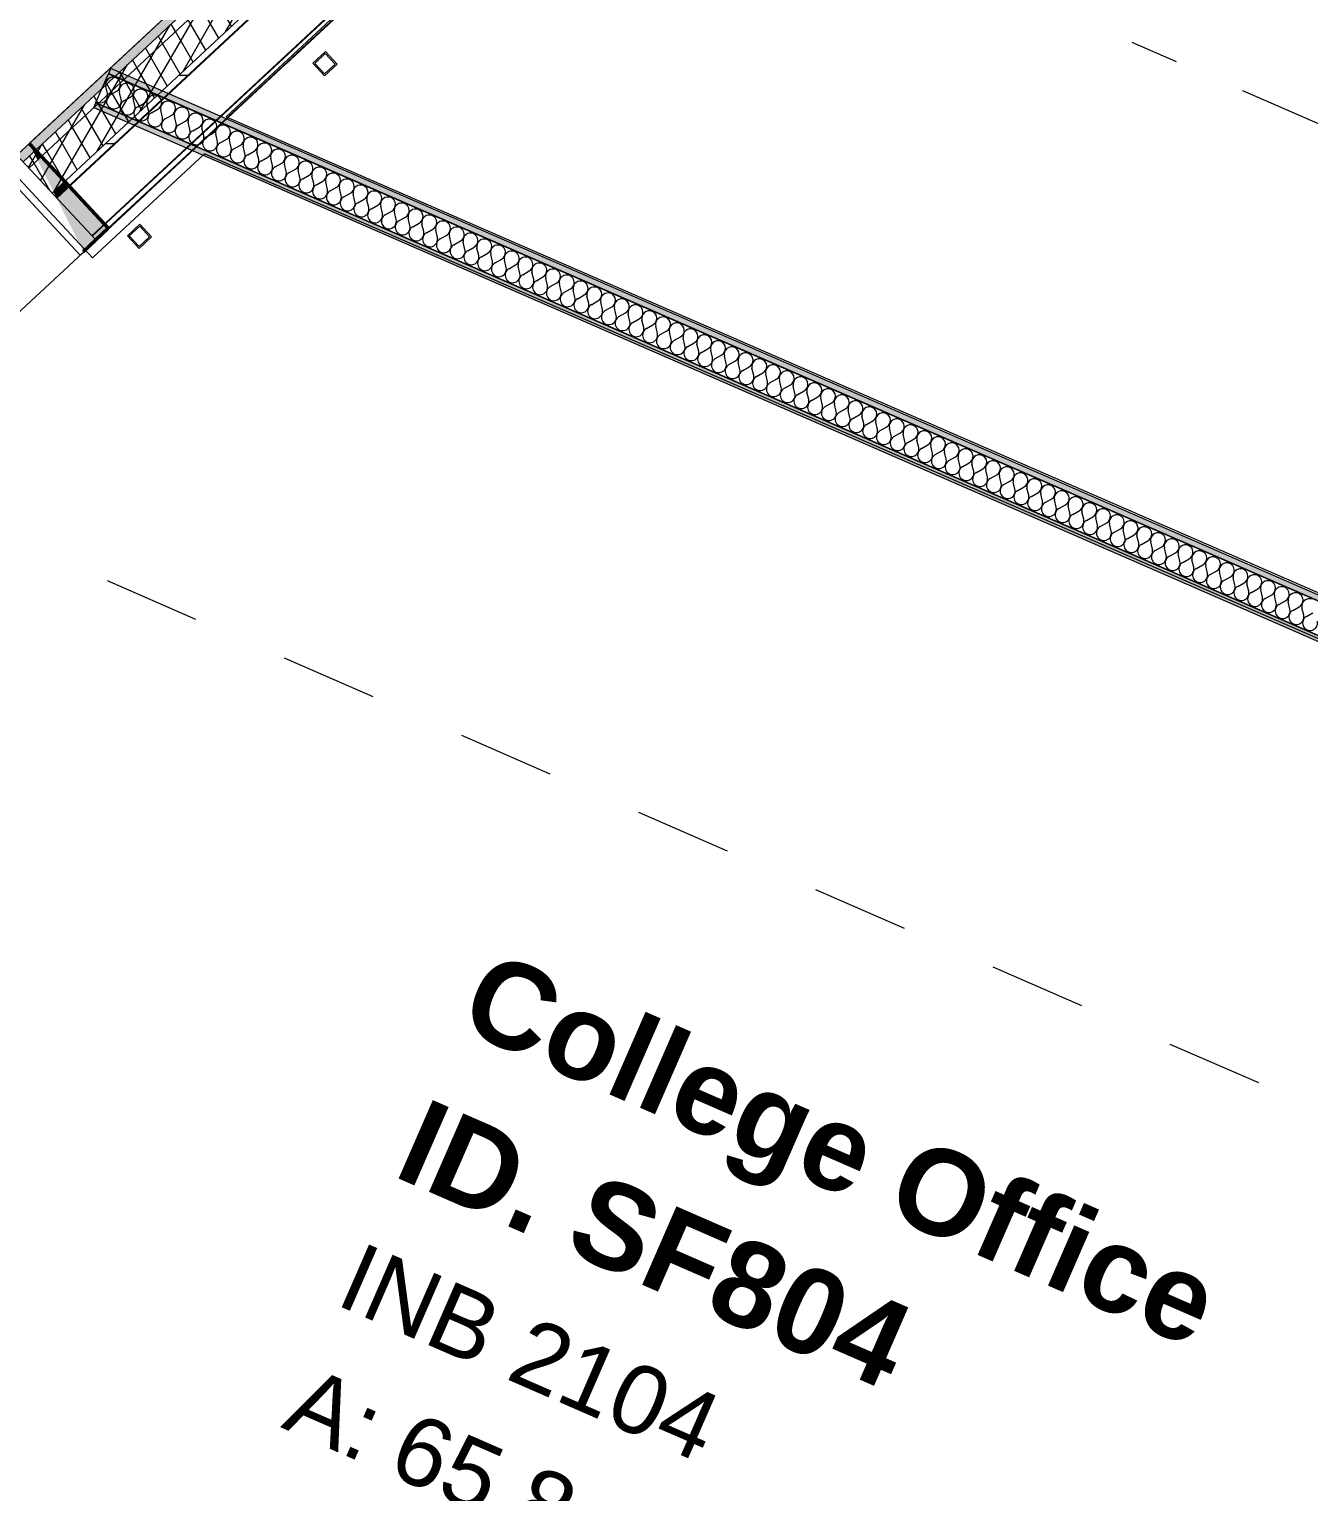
# Model space of a CAD drawing. Header units: millimetres. Extents: x -50172 to 90294, y -80883 to 956680.
# Drawn here: x -10892 to -7156, y -14938 to -10666 of the extents above; entities that cross this region are included whole.
import ezdxf
from ezdxf.enums import TextEntityAlignment as Align

# ---------------------------------------------------------------- set-up
doc = ezdxf.new("R2010")
doc.units = ezdxf.units.MM
doc.header["$MEASUREMENT"] = 0
doc.linetypes.add('Dashed', pattern=[564.444447, 282.222223, -282.222223])
doc.linetypes.add('Double Dashed', pattern=[1093.611073, 529.166651, -211.666656, 141.111112, -211.666656])
for name, color, linetype in [('A-95-MC_Marker_Section_P2.Marker', 7, 'Continuous'), ('COLUMN.IFC Import', 7, 'Continuous'), ('New_A-15-MG_Structural_Grid_Phase_2', 7, 'Continuous'), ('New_A-20-M_Floor_Slab', 7, 'Continuous'), ('New_A-25-M_Wall_Ext', 7, 'Continuous'), ('New_A-25-M_Wall_Int', 7, 'Continuous'), ('New_A-35-M_FFE-Zone', 7, 'Continuous')]:
    doc.layers.add(name, color=color, linetype=linetype)
for name, color, linetype, lineweight in [('A-95-MC_Marker_Section_P2.Marker_Pen_No__1', 7, 'Continuous', 13), ('COLUMN.IFC Import_Pen_No__2', 8, 'Continuous', 15), ('New_A-20-M_Floor_Slab_Pen_No__89', 8, 'Continuous', 20), ('New_A-25-M_Wall_Ext_Pen_No__1', 7, 'Continuous', 13), ('New_A-25-M_Wall_Ext_Pen_No__87', 8, 'Continuous', 20), ('New_A-25-M_Wall_Int_Pen_No__1', 7, 'Continuous', 13), ('New_ArchiCAD Zone Stamps_Pen_No__9', 7, 'Continuous', 13)]:
    doc.layers.add(name, color=color, linetype=linetype, lineweight=lineweight)
for name, color, linetype, lineweight, true_color in [('New_A-15-MG_Structural_Grid_Phase_2_Pen_No__222', 7, 'Continuous', 13, 0x65af33), ('New_A-25-M_Wall_Ext_Pen_No__107', 7, 'Continuous', 15, 0xa6a6a6), ('New_A-25-M_Wall_Ext_Pen_No__27', 7, 'Continuous', 50, 0x2a2a2a), ('New_A-25-M_Wall_Int_Pen_No__107', 7, 'Continuous', 15, 0xa6a6a6), ('New_A-35-M_FFE-Zone_Pen_No__74', 7, 'Continuous', 20, 0x606060)]:
    doc.layers.add(name, color=color, linetype=linetype, lineweight=lineweight, true_color=true_color)
doc.styles.add('GENERATED_STYLE_2', font='')
doc.styles.add('GENERATED_STYLE_3', font='')
doc.styles.add('GENERATED_STYLE_4', font='')
doc.styles.get('GENERATED_STYLE_2').set_extended_font_data('Arial', bold=True)
doc.styles.get('GENERATED_STYLE_3').set_extended_font_data('Arial')
doc.styles.get('GENERATED_STYLE_4').set_extended_font_data('Swis721 BT')
pattern_1 = [(60, (0, 0), (-43.30127, 25), []), (120, (0, 0), (43.30127, 25), [])]

# ---------------------------------------------------------------- blocks, each defined once
blk = doc.blocks.new('College Office_INB 2104_7_1', base_point=(-8949.6, -14809.4))
at = {"layer": 'New_A-35-M_FFE-Zone_Pen_No__74', "linetype": 'Continuous'}
for p, q in [((-10707.5, -11334.1), (-11090.3, -10922.7)), ((-10380.5, -11029.8), (-10707.5, -11334.1)), ((-1538.7, -14882.1), (-10380.5, -11029.8))]:
    blk.add_line(p, q, dxfattribs=at)
at = {"layer": 'New_ArchiCAD Zone Stamps_Pen_No__9'}
for tag, height, style, p in [('ROOM_NAME', 250, 'GENERATED_STYLE_2', (-9546.9, -13352.5)), ('zoneNameLine2', 250, 'GENERATED_STYLE_2', (-9735.3, -13784.7)), ('ROOM_NUMBER', 200, 'GENERATED_STYLE_3', (-9923.7, -14205.4)), ('measuredAreaCode', 200, 'GENERATED_STYLE_3', (-10080.7, -14565.5)), ('DUMMY_649', 200, 'GENERATED_STYLE_3', (-9773.3, -14699.5)), ('DUMMY_650', 200, 'GENERATED_STYLE_3', (-9284, -14912.9)), ('DUMMY_651', 133.3, 'GENERATED_STYLE_3', (-9004.7, -15019.5))]:
    blk.add_attdef(tag, text='', height=height, rotation=336.4404, dxfattribs=dict(at, style=style)).set_placement(p, align=Align.TOP_LEFT)
blk = doc.blocks.new('Head of College_INB 2111_9_1', base_point=(-5731.5, -10802.1))
at = {"layer": 'New_A-35-M_FFE-Zone_Pen_No__74', "linetype": 'Continuous'}
for p, q in [((-9397, -10065.5), (-10317.2, -10921.8)), ((-10317.2, -10921.8), (-4772, -13339.8))]:
    blk.add_line(p, q, dxfattribs=at)
at = {"layer": 'New_ArchiCAD Zone Stamps_Pen_No__9'}
for tag, height, style, p in [('ROOM_NAME', 250, 'GENERATED_STYLE_2', (-6459.6, -9288.2)), ('zoneNameLine2', 250, 'GENERATED_STYLE_2', (-6648, -9720.3)), ('ROOM_NUMBER', 200, 'GENERATED_STYLE_3', (-6836.5, -10141)), ('measuredAreaCode', 200, 'GENERATED_STYLE_3', (-6993.5, -10501.1)), ('DUMMY_649', 200, 'GENERATED_STYLE_3', (-6686.1, -10635.2)), ('DUMMY_650', 200, 'GENERATED_STYLE_3', (-6196.7, -10848.5)), ('DUMMY_651', 133.3, 'GENERATED_STYLE_3', (-5917.5, -10955.1))]:
    blk.add_attdef(tag, text='', height=height, rotation=336.4404, dxfattribs=dict(at, style=style)).set_placement(p, align=Align.TOP_LEFT)
blk = doc.blocks.new('Slab_4_1', base_point=(-34879.7, -33019))
at = {"layer": 'New_A-20-M_Floor_Slab_Pen_No__89', "linetype": 'Continuous', "flags": 128}
blk.add_lwpolyline([(10933.1, -26822.8), (1863.4, -22868), (9871.7, -4502.5), (4224.7, -2040.2), (4133, -2000.1), (2145.4, -6558.2), (-3142, -4252.6), (-10743.6, -11326.4), (-11126.4, -10915), (-34879.7, -33019)], dxfattribs=at)
blk = doc.blocks.new('*X456')
at = {"layer": 'New_A-25-M_Wall_Int_Pen_No__107', "linetype": 'Continuous'}
for p, q in [((-10664.2, -10854.3), (-10669.2, -10833)), ((-10656.1, -10857.8), (-10637.1, -10847)), ((-10624, -10871.8), (-10629, -10850.5)), ((-10616, -10875.3), (-10596.9, -10864.5)), ((-10583.8, -10889.3), (-10588.9, -10868)), ((-10575.8, -10892.8), (-10556.8, -10882)), ((-10543.7, -10906.8), (-10548.7, -10885.5)), ((-10535.7, -10910.3), (-10516.6, -10899.5)), ((-10503.5, -10924.3), (-10508.6, -10903)), ((-10495.5, -10927.8), (-10476.4, -10917)), ((-10463.4, -10941.8), (-10468.4, -10920.5)), ((-10455.3, -10945.3), (-10436.3, -10934.5)), ((-10423.2, -10959.4), (-10428.3, -10938)), ((-10415.2, -10962.9), (-10396.1, -10952)), ((-10383.1, -10976.9), (-10388.1, -10955.5)), ((-10375, -10980.4), (-10356, -10969.6)), ((-10342.9, -10994.4), (-10347.9, -10973.1)), ((-10334.9, -10997.9), (-10315.8, -10987.1)), ((-10302.7, -11011.9), (-10307.8, -10990.6)), ((-10294.7, -11015.4), (-10275.7, -11004.6)), ((-10262.6, -11029.4), (-10267.6, -11008.1)), ((-10254.6, -11032.9), (-10235.5, -11022.1)), ((-10222.4, -11046.9), (-10227.5, -11025.6)), ((-10214.4, -11050.4), (-10195.3, -11039.6)), ((-10182.3, -11064.4), (-10187.3, -11043.1)), ((-10174.2, -11067.9), (-10155.2, -11057.1)), ((-10142.1, -11081.9), (-10147.2, -11060.6)), ((-10134.1, -11085.4), (-10115, -11074.6)), ((-10102, -11099.4), (-10107, -11078.1)), ((-10093.9, -11102.9), (-10074.9, -11092.1)), ((-10061.8, -11116.9), (-10066.8, -11095.6)), ((-10053.8, -11120.5), (-10034.7, -11109.6)), ((-10021.6, -11134.5), (-10026.7, -11113.1)), ((-10013.6, -11138), (-9994.6, -11127.2)), ((-9981.5, -11152), (-9986.5, -11130.7)), ((-9973.4, -11155.5), (-9954.4, -11144.7)), ((-9941.3, -11169.5), (-9946.4, -11148.2)), ((-9933.3, -11173), (-9914.2, -11162.2)), ((-9901.2, -11187), (-9906.2, -11165.7)), ((-9893.1, -11190.5), (-9874.1, -11179.7)), ((-9861, -11204.5), (-9866, -11183.2)), ((-9853, -11208), (-9833.9, -11197.2)), ((-9820.8, -11222), (-9825.9, -11200.7)), ((-9812.8, -11225.5), (-9793.8, -11214.7)), ((-9780.7, -11239.5), (-9785.7, -11218.2)), ((-9772.7, -11243), (-9753.6, -11232.2)), ((-9740.5, -11257), (-9745.6, -11235.7)), ((-9732.5, -11260.5), (-9713.4, -11249.7)), ((-9700.4, -11274.5), (-9705.4, -11253.2)), ((-9692.3, -11278), (-9673.3, -11267.2)), ((-9660.2, -11292.1), (-9665.3, -11270.7)), ((-9652.2, -11295.6), (-9633.1, -11284.7)), ((-9620.1, -11309.6), (-9625.1, -11288.3)), ((-9612, -11313.1), (-9593, -11302.3)), ((-9579.9, -11327.1), (-9584.9, -11305.8)), ((-9571.9, -11330.6), (-9552.8, -11319.8)), ((-9539.7, -11344.6), (-9544.8, -11323.3)), ((-9531.7, -11348.1), (-9512.7, -11337.3)), ((-9499.6, -11362.1), (-9504.6, -11340.8)), ((-9491.6, -11365.6), (-9472.5, -11354.8)), ((-9459.4, -11379.6), (-9464.5, -11358.3)), ((-9451.4, -11383.1), (-9432.3, -11372.3)), ((-9419.3, -11397.1), (-9424.3, -11375.8)), ((-9411.2, -11400.6), (-9392.2, -11389.8)), ((-9379.1, -11414.6), (-9384.2, -11393.3)), ((-9371.1, -11418.1), (-9352, -11407.3)), ((-9339, -11432.1), (-9344, -11410.8)), ((-9330.9, -11435.6), (-9311.9, -11424.8)), ((-9298.8, -11449.7), (-9303.8, -11428.3)), ((-9290.8, -11453.2), (-9271.7, -11442.3)), ((-9258.6, -11467.2), (-9263.7, -11445.8)), ((-9250.6, -11470.7), (-9231.6, -11459.9)), ((-9218.5, -11484.7), (-9223.5, -11463.4)), ((-9210.4, -11488.2), (-9191.4, -11477.4)), ((-9178.3, -11502.2), (-9183.4, -11480.9)), ((-9170.3, -11505.7), (-9151.2, -11494.9)), ((-9138.2, -11519.7), (-9143.2, -11498.4)), ((-9130.1, -11523.2), (-9111.1, -11512.4)), ((-9098, -11537.2), (-9103.1, -11515.9)), ((-9090, -11540.7), (-9070.9, -11529.9)), ((-9057.9, -11554.7), (-9062.9, -11533.4)), ((-9049.8, -11558.2), (-9030.8, -11547.4)), ((-9017.7, -11572.2), (-9022.7, -11550.9)), ((-9009.7, -11575.7), (-8990.6, -11564.9)), ((-8977.5, -11589.7), (-8982.6, -11568.4)), ((-8969.5, -11593.2), (-8950.5, -11582.4)), ((-8937.4, -11607.3), (-8942.4, -11585.9)), ((-8929.3, -11610.8), (-8910.3, -11599.9)), ((-8897.2, -11624.8), (-8902.3, -11603.4)), ((-8889.2, -11628.3), (-8870.1, -11617.5)), ((-8857.1, -11642.3), (-8862.1, -11621)), ((-8849, -11645.8), (-8830, -11635)), ((-8816.9, -11659.8), (-8821.9, -11638.5)), ((-8808.9, -11663.3), (-8789.8, -11652.5)), ((-8776.7, -11677.3), (-8781.8, -11656)), ((-8768.7, -11680.8), (-8749.7, -11670)), ((-8736.6, -11694.8), (-8741.6, -11673.5)), ((-8728.6, -11698.3), (-8709.5, -11687.5)), ((-8696.4, -11712.3), (-8701.5, -11691)), ((-8688.4, -11715.8), (-8669.3, -11705)), ((-8656.3, -11729.8), (-8661.3, -11708.5)), ((-8648.2, -11733.3), (-8629.2, -11722.5)), ((-8616.1, -11747.3), (-8621.2, -11726)), ((-8608.1, -11750.8), (-8589, -11740)), ((-8576, -11764.8), (-8581, -11743.5)), ((-8567.9, -11768.3), (-8548.9, -11757.5)), ((-8535.8, -11782.4), (-8540.8, -11761)), ((-8527.8, -11785.9), (-8508.7, -11775.1)), ((-8495.6, -11799.9), (-8500.7, -11778.6)), ((-8487.6, -11803.4), (-8468.6, -11792.6)), ((-8455.5, -11817.4), (-8460.5, -11796.1)), ((-8447.5, -11820.9), (-8428.4, -11810.1)), ((-8415.3, -11834.9), (-8420.4, -11813.6)), ((-8407.3, -11838.4), (-8388.2, -11827.6)), ((-8375.2, -11852.4), (-8380.2, -11831.1)), ((-8367.1, -11855.9), (-8348.1, -11845.1)), ((-8335, -11869.9), (-8340.1, -11848.6)), ((-8327, -11873.4), (-8307.9, -11862.6)), ((-8294.9, -11887.4), (-8299.9, -11866.1)), ((-8286.8, -11890.9), (-8267.8, -11880.1)), ((-8254.7, -11904.9), (-8259.7, -11883.6)), ((-8246.7, -11908.4), (-8227.6, -11897.6)), ((-8214.5, -11922.4), (-8219.6, -11901.1)), ((-8206.5, -11925.9), (-8187.5, -11915.1)), ((-8174.4, -11940), (-8179.4, -11918.6)), ((-8166.3, -11943.5), (-8147.3, -11932.6)), ((-8134.2, -11957.5), (-8139.3, -11936.1)), ((-8126.2, -11961), (-8107.1, -11950.2)), ((-8094.1, -11975), (-8099.1, -11953.7)), ((-8086, -11978.5), (-8067, -11967.7)), ((-8053.9, -11992.5), (-8058.9, -11971.2)), ((-8045.9, -11996), (-8026.8, -11985.2)), ((-8013.7, -12010), (-8018.8, -11988.7)), ((-8005.7, -12013.5), (-7986.7, -12002.7)), ((-7973.6, -12027.5), (-7978.6, -12006.2)), ((-7965.6, -12031), (-7946.5, -12020.2)), ((-7933.4, -12045), (-7938.5, -12023.7)), ((-7925.4, -12048.5), (-7906.3, -12037.7)), ((-7893.3, -12062.5), (-7898.3, -12041.2)), ((-7885.2, -12066), (-7866.2, -12055.2)), ((-7853.1, -12080), (-7858.2, -12058.7)), ((-7845.1, -12083.5), (-7826, -12072.7)), ((-7813, -12097.6), (-7818, -12076.2)), ((-7804.9, -12101.1), (-7785.9, -12090.2)), ((-7772.8, -12115.1), (-7777.8, -12093.7)), ((-7764.8, -12118.6), (-7745.7, -12107.8)), ((-7732.6, -12132.6), (-7737.7, -12111.3)), ((-7724.6, -12136.1), (-7705.6, -12125.3)), ((-7692.5, -12150.1), (-7697.5, -12128.8)), ((-7684.5, -12153.6), (-7665.4, -12142.8)), ((-7652.3, -12167.6), (-7657.4, -12146.3)), ((-7644.3, -12171.1), (-7625.2, -12160.3)), ((-7612.2, -12185.1), (-7617.2, -12163.8)), ((-7604.1, -12188.6), (-7585.1, -12177.8)), ((-7572, -12202.6), (-7577.1, -12181.3)), ((-7564, -12206.1), (-7544.9, -12195.3)), ((-7531.9, -12220.1), (-7536.9, -12198.8)), ((-7523.8, -12223.6), (-7504.8, -12212.8)), ((-7491.7, -12237.6), (-7496.7, -12216.3)), ((-7483.7, -12241.1), (-7464.6, -12230.3)), ((-7451.5, -12255.1), (-7456.6, -12233.8)), ((-7443.5, -12258.7), (-7424.5, -12247.8)), ((-7411.4, -12272.7), (-7416.4, -12251.3)), ((-7403.3, -12276.2), (-7384.3, -12265.4)), ((-7371.2, -12290.2), (-7376.3, -12268.9)), ((-7363.2, -12293.7), (-7344.1, -12282.9)), ((-7331.1, -12307.7), (-7336.1, -12286.4)), ((-7323, -12311.2), (-7304, -12300.4)), ((-7290.9, -12325.2), (-7296, -12303.9)), ((-7282.9, -12328.7), (-7263.8, -12317.9)), ((-7250.8, -12342.7), (-7255.8, -12321.4)), ((-7242.7, -12346.2), (-7223.7, -12335.4)), ((-7210.6, -12360.2), (-7215.6, -12338.9)), ((-7202.6, -12363.7), (-7183.5, -12352.9)), ((-7170.4, -12377.7), (-7175.5, -12356.4)), ((-7162.4, -12381.2), (-7143.4, -12370.4))]:
    blk.add_line(p, q, dxfattribs=at)
for centre, start, end in [((-10647.9, -10827.9), 66.4404, 193.3103), ((-10688, -10810.4), 307.4181, 5.4628), ((-10647.9, -10827.9), 299.5705, 66.4404), ((-10607.7, -10845.4), 66.4404, 193.3103), ((-10607.7, -10845.4), 299.5705, 66.4404), ((-10567.6, -10862.9), 66.4404, 193.3103), ((-10567.6, -10862.9), 299.5705, 66.4404), ((-10685.5, -10859.3), 239.2268, 13.3103), ((-10645.3, -10876.8), 119.5705, 13.3103), ((-10605.2, -10894.4), 119.5705, 13.3103), ((-10565, -10911.9), 119.5705, 13.3103), ((-10527.4, -10880.5), 66.4404, 193.3103), ((-10527.4, -10880.5), 299.5705, 66.4404), ((-10487.3, -10898), 66.4404, 193.3103), ((-10487.3, -10898), 299.5705, 66.4404), ((-10524.8, -10929.4), 119.5705, 13.3103), ((-10484.7, -10946.9), 119.5705, 13.3103), ((-10447.1, -10915.5), 66.4404, 193.3103), ((-10447.1, -10915.5), 299.5705, 66.4404), ((-10406.9, -10933), 66.4404, 193.3103), ((-10406.9, -10933), 299.5705, 66.4404), ((-10366.8, -10950.5), 66.4404, 193.3103), ((-10366.8, -10950.5), 299.5705, 66.4404), ((-10444.5, -10964.4), 119.5705, 13.3103), ((-10404.4, -10981.9), 119.5705, 13.3103), ((-10326.6, -10968), 66.4404, 193.3103), ((-10326.6, -10968), 299.5705, 66.4404), ((-10286.5, -10985.5), 66.4404, 193.3103), ((-10286.5, -10985.5), 299.5705, 66.4404), ((-10364.2, -10999.4), 119.5705, 13.3103), ((-10324.1, -11016.9), 119.5705, 13.3103), ((-10283.9, -11034.4), 119.5705, 13.3103), ((-10246.3, -11003), 66.4404, 193.3103), ((-10246.3, -11003), 299.5705, 66.4404), ((-10206.2, -11020.5), 66.4404, 193.3103), ((-10206.2, -11020.5), 299.5705, 66.4404), ((-10166, -11038.1), 66.4404, 193.3103), ((-10166, -11038.1), 299.5705, 66.4404), ((-10243.7, -11051.9), 119.5705, 13.3103), ((-10203.6, -11069.5), 119.5705, 13.3103), ((-10125.8, -11055.6), 66.4404, 193.3103), ((-10125.8, -11055.6), 299.5705, 66.4404), ((-10085.7, -11073.1), 66.4404, 193.3103), ((-10085.7, -11073.1), 299.5705, 66.4404), ((-10163.4, -11087), 119.5705, 13.3103), ((-10123.3, -11104.5), 119.5705, 13.3103), ((-10083.1, -11122), 119.5705, 13.3103), ((-10045.5, -11090.6), 66.4404, 193.3103), ((-10045.5, -11090.6), 299.5705, 66.4404), ((-10005.4, -11108.1), 66.4404, 193.3103), ((-10005.4, -11108.1), 299.5705, 66.4404), ((-9965.2, -11125.6), 66.4404, 193.3103), ((-9965.2, -11125.6), 299.5705, 66.4404), ((-10043, -11139.5), 119.5705, 13.3103), ((-10002.8, -11157), 119.5705, 13.3103), ((-9925, -11143.1), 66.4404, 193.3103), ((-9925, -11143.1), 299.5705, 66.4404), ((-9884.9, -11160.6), 66.4404, 193.3103), ((-9884.9, -11160.6), 299.5705, 66.4404), ((-9962.6, -11174.5), 119.5705, 13.3103), ((-9922.5, -11192), 119.5705, 13.3103), ((-9882.3, -11209.5), 119.5705, 13.3103), ((-9844.7, -11178.1), 66.4404, 193.3103), ((-9844.7, -11178.1), 299.5705, 66.4404), ((-9804.6, -11195.7), 66.4404, 193.3103), ((-9804.6, -11195.7), 299.5705, 66.4404), ((-9764.4, -11213.2), 66.4404, 193.3103), ((-9842.2, -11227.1), 119.5705, 13.3103), ((-9802, -11244.6), 119.5705, 13.3103), ((-9764.4, -11213.2), 299.5705, 66.4404), ((-9724.3, -11230.7), 66.4404, 193.3103), ((-9724.3, -11230.7), 299.5705, 66.4404), ((-9684.1, -11248.2), 66.4404, 193.3103), ((-9684.1, -11248.2), 299.5705, 66.4404), ((-9761.8, -11262.1), 119.5705, 13.3103), ((-9721.7, -11279.6), 119.5705, 13.3103), ((-9643.9, -11265.7), 66.4404, 193.3103), ((-9643.9, -11265.7), 299.5705, 66.4404), ((-9603.8, -11283.2), 66.4404, 193.3103), ((-9603.8, -11283.2), 299.5705, 66.4404), ((-9681.5, -11297.1), 119.5705, 13.3103), ((-9641.4, -11314.6), 119.5705, 13.3103), ((-9601.2, -11332.1), 119.5705, 13.3103), ((-9563.6, -11300.7), 66.4404, 193.3103), ((-9563.6, -11300.7), 299.5705, 66.4404), ((-9523.5, -11318.2), 66.4404, 193.3103), ((-9523.5, -11318.2), 299.5705, 66.4404), ((-9483.3, -11335.7), 66.4404, 193.3103), ((-9483.3, -11335.7), 299.5705, 66.4404), ((-9561.1, -11349.6), 119.5705, 13.3103), ((-9520.9, -11367.1), 119.5705, 13.3103), ((-9443.2, -11353.3), 66.4404, 193.3103), ((-9443.2, -11353.3), 299.5705, 66.4404), ((-9403, -11370.8), 66.4404, 193.3103), ((-9403, -11370.8), 299.5705, 66.4404), ((-9480.7, -11384.7), 119.5705, 13.3103), ((-9440.6, -11402.2), 119.5705, 13.3103), ((-9400.4, -11419.7), 119.5705, 13.3103), ((-9362.8, -11388.3), 66.4404, 193.3103), ((-9362.8, -11388.3), 299.5705, 66.4404), ((-9322.7, -11405.8), 66.4404, 193.3103), ((-9322.7, -11405.8), 299.5705, 66.4404), ((-9282.5, -11423.3), 66.4404, 193.3103), ((-9282.5, -11423.3), 299.5705, 66.4404), ((-9360.3, -11437.2), 119.5705, 13.3103), ((-9320.1, -11454.7), 119.5705, 13.3103), ((-9242.4, -11440.8), 66.4404, 193.3103), ((-9242.4, -11440.8), 299.5705, 66.4404), ((-9202.2, -11458.3), 66.4404, 193.3103), ((-9202.2, -11458.3), 299.5705, 66.4404), ((-9280, -11472.2), 119.5705, 13.3103), ((-9239.8, -11489.7), 119.5705, 13.3103), ((-9199.6, -11507.2), 119.5705, 13.3103), ((-9162.1, -11475.8), 66.4404, 193.3103), ((-9162.1, -11475.8), 299.5705, 66.4404), ((-9121.9, -11493.3), 66.4404, 193.3103), ((-9121.9, -11493.3), 299.5705, 66.4404), ((-9081.7, -11510.8), 66.4404, 193.3103), ((-9081.7, -11510.8), 299.5705, 66.4404), ((-9159.5, -11524.7), 119.5705, 13.3103), ((-9119.3, -11542.3), 119.5705, 13.3103), ((-9041.6, -11528.4), 66.4404, 193.3103), ((-9041.6, -11528.4), 299.5705, 66.4404), ((-9001.4, -11545.9), 66.4404, 193.3103), ((-9001.4, -11545.9), 299.5705, 66.4404), ((-9079.2, -11559.8), 119.5705, 13.3103), ((-9039, -11577.3), 119.5705, 13.3103), ((-8998.9, -11594.8), 119.5705, 13.3103), ((-8961.3, -11563.4), 66.4404, 193.3103), ((-8961.3, -11563.4), 299.5705, 66.4404), ((-8921.1, -11580.9), 66.4404, 193.3103), ((-8921.1, -11580.9), 299.5705, 66.4404), ((-8958.7, -11612.3), 119.5705, 13.3103), ((-8918.5, -11629.8), 119.5705, 13.3103), ((-8880.9, -11598.4), 66.4404, 193.3103), ((-8880.9, -11598.4), 299.5705, 66.4404), ((-8840.8, -11615.9), 66.4404, 193.3103), ((-8840.8, -11615.9), 299.5705, 66.4404), ((-8800.6, -11633.4), 66.4404, 193.3103), ((-8800.6, -11633.4), 299.5705, 66.4404), ((-8878.4, -11647.3), 119.5705, 13.3103), ((-8838.2, -11664.8), 119.5705, 13.3103), ((-8760.5, -11650.9), 66.4404, 193.3103), ((-8760.5, -11650.9), 299.5705, 66.4404), ((-8720.3, -11668.4), 66.4404, 193.3103), ((-8720.3, -11668.4), 299.5705, 66.4404), ((-8798.1, -11682.3), 119.5705, 13.3103), ((-8757.9, -11699.8), 119.5705, 13.3103), ((-8717.7, -11717.4), 119.5705, 13.3103), ((-8680.2, -11686), 66.4404, 193.3103), ((-8680.2, -11686), 299.5705, 66.4404), ((-8640, -11703.5), 66.4404, 193.3103), ((-8640, -11703.5), 299.5705, 66.4404), ((-8599.8, -11721), 66.4404, 193.3103), ((-8599.8, -11721), 299.5705, 66.4404), ((-8677.6, -11734.9), 119.5705, 13.3103), ((-8637.4, -11752.4), 119.5705, 13.3103), ((-8559.7, -11738.5), 66.4404, 193.3103), ((-8559.7, -11738.5), 299.5705, 66.4404), ((-8519.5, -11756), 66.4404, 193.3103), ((-8519.5, -11756), 299.5705, 66.4404), ((-8597.3, -11769.9), 119.5705, 13.3103), ((-8557.1, -11787.4), 119.5705, 13.3103), ((-8517, -11804.9), 119.5705, 13.3103), ((-8479.4, -11773.5), 66.4404, 193.3103), ((-8479.4, -11773.5), 299.5705, 66.4404), ((-8439.2, -11791), 66.4404, 193.3103), ((-8439.2, -11791), 299.5705, 66.4404), ((-8399.1, -11808.5), 66.4404, 193.3103), ((-8399.1, -11808.5), 299.5705, 66.4404), ((-8476.8, -11822.4), 119.5705, 13.3103), ((-8436.6, -11839.9), 119.5705, 13.3103), ((-8358.9, -11826), 66.4404, 193.3103), ((-8358.9, -11826), 299.5705, 66.4404), ((-8318.7, -11843.6), 66.4404, 193.3103), ((-8318.7, -11843.6), 299.5705, 66.4404), ((-8396.5, -11857.4), 119.5705, 13.3103), ((-8356.3, -11875), 119.5705, 13.3103), ((-8316.2, -11892.5), 119.5705, 13.3103), ((-8278.6, -11861.1), 66.4404, 193.3103), ((-8278.6, -11861.1), 299.5705, 66.4404), ((-8238.4, -11878.6), 66.4404, 193.3103), ((-8238.4, -11878.6), 299.5705, 66.4404), ((-8198.3, -11896.1), 66.4404, 193.3103), ((-8276, -11910), 119.5705, 13.3103), ((-8235.9, -11927.5), 119.5705, 13.3103), ((-8198.3, -11896.1), 299.5705, 66.4404), ((-8158.1, -11913.6), 66.4404, 193.3103), ((-8158.1, -11913.6), 299.5705, 66.4404), ((-8117.9, -11931.1), 66.4404, 193.3103), ((-8117.9, -11931.1), 299.5705, 66.4404), ((-8195.7, -11945), 119.5705, 13.3103), ((-8155.5, -11962.5), 119.5705, 13.3103), ((-8077.8, -11948.6), 66.4404, 193.3103), ((-8077.8, -11948.6), 299.5705, 66.4404), ((-8037.6, -11966.1), 66.4404, 193.3103), ((-8037.6, -11966.1), 299.5705, 66.4404), ((-8115.4, -11980), 119.5705, 13.3103), ((-8075.2, -11997.5), 119.5705, 13.3103), ((-8035.1, -12015), 119.5705, 13.3103), ((-7997.5, -11983.6), 66.4404, 193.3103), ((-7997.5, -11983.6), 299.5705, 66.4404), ((-7957.3, -12001.1), 66.4404, 193.3103), ((-7957.3, -12001.1), 299.5705, 66.4404), ((-7917.2, -12018.7), 66.4404, 193.3103), ((-7917.2, -12018.7), 299.5705, 66.4404), ((-7994.9, -12032.6), 119.5705, 13.3103), ((-7954.7, -12050.1), 119.5705, 13.3103), ((-7877, -12036.2), 66.4404, 193.3103), ((-7877, -12036.2), 299.5705, 66.4404), ((-7836.8, -12053.7), 66.4404, 193.3103), ((-7836.8, -12053.7), 299.5705, 66.4404), ((-7914.6, -12067.6), 119.5705, 13.3103), ((-7874.4, -12085.1), 119.5705, 13.3103), ((-7834.3, -12102.6), 119.5705, 13.3103), ((-7796.7, -12071.2), 66.4404, 193.3103), ((-7796.7, -12071.2), 299.5705, 66.4404), ((-7756.5, -12088.7), 66.4404, 193.3103), ((-7756.5, -12088.7), 299.5705, 66.4404), ((-7716.4, -12106.2), 66.4404, 193.3103), ((-7716.4, -12106.2), 299.5705, 66.4404), ((-7794.1, -12120.1), 119.5705, 13.3103), ((-7754, -12137.6), 119.5705, 13.3103), ((-7676.2, -12123.7), 66.4404, 193.3103), ((-7676.2, -12123.7), 299.5705, 66.4404), ((-7636.1, -12141.2), 66.4404, 193.3103), ((-7636.1, -12141.2), 299.5705, 66.4404), ((-7713.8, -12155.1), 119.5705, 13.3103), ((-7673.6, -12172.6), 119.5705, 13.3103), ((-7633.5, -12190.1), 119.5705, 13.3103), ((-7595.9, -12158.7), 66.4404, 193.3103), ((-7595.9, -12158.7), 299.5705, 66.4404), ((-7555.7, -12176.3), 66.4404, 193.3103), ((-7555.7, -12176.3), 299.5705, 66.4404), ((-7515.6, -12193.8), 66.4404, 193.3103), ((-7515.6, -12193.8), 299.5705, 66.4404), ((-7593.3, -12207.7), 119.5705, 13.3103), ((-7553.2, -12225.2), 119.5705, 13.3103), ((-7475.4, -12211.3), 66.4404, 193.3103), ((-7475.4, -12211.3), 299.5705, 66.4404), ((-7435.3, -12228.8), 66.4404, 193.3103), ((-7435.3, -12228.8), 299.5705, 66.4404), ((-7513, -12242.7), 119.5705, 13.3103), ((-7472.9, -12260.2), 119.5705, 13.3103), ((-7432.7, -12277.7), 119.5705, 13.3103), ((-7395.1, -12246.3), 66.4404, 193.3103), ((-7395.1, -12246.3), 299.5705, 66.4404), ((-7355, -12263.8), 66.4404, 193.3103), ((-7355, -12263.8), 299.5705, 66.4404), ((-7314.8, -12281.3), 66.4404, 193.3103), ((-7392.5, -12295.2), 119.5705, 13.3103), ((-7352.4, -12312.7), 119.5705, 13.3103), ((-7314.8, -12281.3), 299.5705, 66.4404), ((-7274.6, -12298.8), 66.4404, 193.3103), ((-7274.6, -12298.8), 299.5705, 66.4404), ((-7234.5, -12316.3), 66.4404, 193.3103), ((-7234.5, -12316.3), 299.5705, 66.4404), ((-7312.2, -12330.2), 119.5705, 13.3103), ((-7272.1, -12347.7), 119.5705, 13.3103), ((-7194.3, -12333.9), 66.4404, 193.3103), ((-7194.3, -12333.9), 299.5705, 66.4404), ((-7154.2, -12351.4), 66.4404, 193.3103), ((-7231.9, -12365.3), 119.5705, 13.3103), ((-7191.8, -12382.8), 119.5705, 13.3103), ((-7151.6, -12400.3), 119.5705, 13.3103)]:
    blk.add_arc(centre, 21.9, start, end, dxfattribs=at)
blk = doc.blocks.new('Wall_115_1', base_point=(-10654.5, -10781.3))
at = {"layer": 'New_A-25-M_Wall_Int_Pen_No__107', "linetype": 'Continuous', "lineweight": 0, "true_color": 0x535353}
for points in [[(-10660.9, -10796), (-4814, -13345.5), (-4813.6, -13344.6), (-10660.5, -10795.1)], [(-10698, -10881.2), (-4851.1, -13430.8), (-4850.7, -13429.8), (-10697.6, -10880.3)]]:
    blk.add_hatch(color=251, dxfattribs=at).paths.add_polyline_path(points)
at = {"layer": 'New_A-25-M_Wall_Int_Pen_No__107', "linetype": 'Continuous'}
for points in [[(-10660.5, -10795.1), (-4813.6, -13344.6), (-4807.6, -13330.8), (-10654.5, -10781.3)], [(-10704, -10895), (-4857.1, -13444.5), (-4851.1, -13430.8), (-10698, -10881.2)]]:
    blk.add_hatch(color=256, dxfattribs=at).paths.add_polyline_path(points)
at = {"layer": 'New_A-25-M_Wall_Int_Pen_No__1', "linetype": 'Continuous'}
for p, q in [((-10660.9, -10796), (-4814, -13345.5)), ((-10660.5, -10795.1), (-4813.6, -13344.6)), ((-10698, -10881.2), (-4851.1, -13430.8)), ((-10697.6, -10880.3), (-4850.7, -13429.8))]:
    blk.add_line(p, q, dxfattribs=at)
at = {"layer": 'New_A-25-M_Wall_Int_Pen_No__1', "linetype": 'Continuous', "flags": 128}
for points in [[(-10697.6, -10880.3), (-10660.9, -10796)], [(-10660.9, -10796), (-10660.5, -10795.1)], [(-10660.5, -10795.1), (-10654.5, -10781.3)], [(-4807.6, -13330.8), (-10654.5, -10781.3)], [(-10704, -10895), (-10698, -10881.2)], [(-10698, -10881.2), (-10697.6, -10880.3)], [(-10704, -10895), (-4857.1, -13444.5)]]:
    blk.add_lwpolyline(points, dxfattribs=at)
at = {"layer": 'New_A-25-M_Wall_Int', "color": 250, "lineweight": 50, "true_color": 0x2a2a2a}
blk.add_blockref('*X456', (0, 0), dxfattribs=at)
blk = doc.blocks.new('Wall_237_1', base_point=(-3214.8, -3855))
at = {"layer": 'New_A-25-M_Wall_Ext_Pen_No__107', "linetype": 'Continuous', "lineweight": 0, "true_color": 0x535353}
for points in [[(-10874.1, -11019.3), (-10892.5, -10999.6), (-10879.9, -11024.7)], [(-10874.1, -11019.3), (-10879.9, -11024.7), (-10868.3, -11048.1), (-10857.1, -11037.6)], [(-10857.1, -11037.6), (-10868.3, -11048.1), (-10821.8, -11141.4), (-10788.9, -11110.8)], [(-10788.9, -11110.8), (-10821.8, -11141.4), (-10813.4, -11158.2), (-10776.7, -11124)], [(-10776.7, -11124), (-10813.4, -11158.2), (-10812.5, -11160), (-10775.3, -11125.5)], [(-10775.3, -11125.5), (-10812.5, -11160), (-10742.7, -11300), (-10673.1, -11235.3)], [(-10673.1, -11235.3), (-10742.7, -11300), (-10741.7, -11301.9), (-10671.8, -11236.7)], [(-10671.8, -11236.7), (-10741.7, -11301.9), (-10734.8, -11315.9), (-10661.6, -11247.7)]]:
    blk.add_hatch(color=251, dxfattribs=at).paths.add_polyline_path(points)
at = {"layer": 'New_A-25-M_Wall_Ext_Pen_No__27', "linetype": 'Continuous'}
for p, q in [((-10874.1, -11019.3), (-10892.5, -10999.6)), ((-10857.1, -11037.6), (-10874.1, -11019.3)), ((-10788.9, -11110.8), (-10857.1, -11037.6)), ((-10776.7, -11124), (-10788.9, -11110.8)), ((-10775.3, -11125.5), (-10776.7, -11124)), ((-10673.1, -11235.3), (-10775.3, -11125.5)), ((-10671.8, -11236.7), (-10673.1, -11235.3)), ((-10661.6, -11247.7), (-10671.8, -11236.7))]:
    blk.add_line(p, q, dxfattribs=at)
at = {"layer": 'New_A-25-M_Wall_Ext_Pen_No__27', "linetype": 'Continuous', "flags": 128}
blk.add_lwpolyline([(-10734.8, -11315.9), (-10661.6, -11247.7)], dxfattribs=at)
at = {"layer": 'New_A-25-M_Wall_Ext_Pen_No__87', "linetype": 'Continuous', "flags": 128}
for points in [[(-10165.6, -10323.2), (-10892.5, -10999.6)], [(-10661.6, -11247.7), (-9934.7, -10571.3)]]:
    blk.add_lwpolyline(points, dxfattribs=at)
blk = doc.blocks.new('Standard grid marker_23')
at = {"layer": 'New_A-15-MG_Structural_Grid_Phase_2_Pen_No__222', "linetype": 'Double Dashed'}
blk.add_line((2642.7, 0), (48997.9, 0), dxfattribs=at)
at = {"layer": 'New_A-15-MG_Structural_Grid_Phase_2_Pen_No__222', "style": 'GENERATED_STYLE_4'}
blk.add_attdef('AC_MarkerText_1', text='', height=350, rotation=113.5, dxfattribs=at).set_placement((-500, -1294.1), align=Align.MIDDLE_CENTER)
blk = doc.blocks.new('Discrete Accessory 337')
at = {"layer": 'COLUMN.IFC Import_Pen_No__2', "linetype": 'Continuous'}
for p, q in [((-25, 25), (25, 25)), ((-25, -25), (-25, 25)), ((-21, 21), (-21, -21)), ((21, 21), (-21, 21)), ((21, -21), (21, 21)), ((25, 25), (25, -25)), ((25, -25), (-25, -25)), ((-21, -21), (21, -21))]:
    blk.add_line(p, q, dxfattribs=at)
blk = doc.blocks.new('Discrete Accessory 338')
at = {"layer": 'COLUMN.IFC Import_Pen_No__2', "linetype": 'Continuous'}
for p, q in [((-25, 25), (25, 25)), ((-25, -25), (-25, 25)), ((-21, 21), (-21, -21)), ((21, 21), (-21, 21)), ((21, -21), (21, 21)), ((25, 25), (25, -25)), ((25, -25), (-25, -25)), ((-21, -21), (21, -21))]:
    blk.add_line(p, q, dxfattribs=at)
blk = doc.blocks.new('Wall_456_1', base_point=(-3348.9, -3979.7))
at = {"layer": 'New_A-25-M_Wall_Ext_Pen_No__107', "linetype": 'Continuous'}
blk.add_hatch(color=256, dxfattribs=at).paths.add_polyline_path([(-10165.6, -10323.2), (-10929.1, -11033.6), (-10910.7, -11053.4), (-10147.2, -10342.9)])
h = blk.add_hatch(dxfattribs=at)
h.set_pattern_fill('Batt_Insulation_0001', color=256, style=0, pattern_type=2)
h.set_pattern_definition(pattern_1)
h.paths.add_polyline_path([(-10147.2, -10342.9), (-10910.7, -11053.4), (-10893.7, -11071.7), (-10130.2, -10361.2)])
h = blk.add_hatch(dxfattribs=at)
h.set_pattern_fill('Batt_Insulation_0001', color=256, style=0, pattern_type=2)
h.set_pattern_definition(pattern_1)
h.paths.add_polyline_path([(-10130.2, -10361.2), (-10893.7, -11071.7), (-10825.5, -11144.9), (-10062.1, -10434.4)])
h = blk.add_hatch(dxfattribs=at)
h.set_pattern_fill('Plywood_0001', color=256, style=0, pattern_type=2)
h.set_pattern_definition([(0, (0, 0), (0, 200), [])])
h.paths.add_polyline_path([(-10062.1, -10434.4), (-10825.5, -11144.9), (-10813.3, -11158.1), (-10049.8, -10447.6)])
at = {"layer": 'New_A-25-M_Wall_Ext_Pen_No__107', "linetype": 'Continuous', "lineweight": 0, "true_color": 0x535353}
for points in [[(-10049.8, -10447.6), (-10813.3, -11158.1), (-10811.9, -11159.5), (-10048.5, -10449.1)], [(-9946.3, -10558.9), (-10709.7, -11269.3), (-10708.4, -11270.8), (-9944.9, -10560.4)]]:
    blk.add_hatch(color=251, dxfattribs=at).paths.add_polyline_path(points)
at = {"layer": 'New_A-25-M_Wall_Ext_Pen_No__107', "linetype": 'Continuous'}
h = blk.add_hatch(dxfattribs=at)
h.set_pattern_fill('Plaster_0001', color=256, style=0, pattern_type=2)
h.set_pattern_definition([(222.9404, (0, 0), (-117.9937, 126.797), [0, -100]), (222.9404, (22.4, -97.46), (-117.9937, 126.797), [0, -100])])
h.paths.add_polyline_path([(-9944.9, -10560.4), (-10708.4, -11270.8), (-10698.2, -11281.8), (-9934.7, -10571.3)])
at = {"layer": 'New_A-25-M_Wall_Ext_Pen_No__1', "linetype": 'Continuous'}
for p, q in [((-10147.2, -10342.9), (-10910.7, -11053.4)), ((-10130.2, -10361.2), (-10893.7, -11071.7)), ((-10062.1, -10434.4), (-10825.5, -11144.9)), ((-10049.8, -10447.6), (-10813.3, -11158.1)), ((-10048.5, -10449.1), (-10811.9, -11159.5)), ((-9946.3, -10558.9), (-10709.7, -11269.3)), ((-9944.9, -10560.4), (-10708.4, -11270.8))]:
    blk.add_line(p, q, dxfattribs=at)
at = {"layer": 'New_A-25-M_Wall_Ext_Pen_No__1', "linetype": 'Continuous', "flags": 128}
for points in [[(-10165.6, -10323.2), (-10929.1, -11033.6)], [(-10698.2, -11281.8), (-9934.7, -10571.3)], [(-10929.1, -11033.6), (-10698.2, -11281.8)]]:
    blk.add_lwpolyline(points, dxfattribs=at)
blk = doc.blocks.new('Standard grid marker_30')
at = {"layer": 'New_A-15-MG_Structural_Grid_Phase_2_Pen_No__222', "linetype": 'Double Dashed'}
blk.add_line((705.1, 0), (32130.3, 0), dxfattribs=at)
at = {"layer": 'New_A-15-MG_Structural_Grid_Phase_2_Pen_No__222', "style": 'GENERATED_STYLE_4'}
for tag, p in [('AC_MarkerText_1_0', (-500, 43.4)), ('AC_MarkerText_1_1', (33335.4, 43.4))]:
    blk.add_attdef(tag, text='', height=350, rotation=180, dxfattribs=at).set_placement(p, align=Align.MIDDLE_CENTER)
blk = doc.blocks.new('Cutting Plane_3_1', base_point=(15693.3, -23770.8))
at = {"layer": 'A-95-MC_Marker_Section_P2.Marker_Pen_No__1', "linetype": 'Dashed'}
blk.add_line((15464.1, -23670.9), (-14070.1, -10792.5), dxfattribs=at)

msp = doc.modelspace()

# ---------------------------------------------------------------- block references
at = {"layer": 'A-95-MC_Marker_Section_P2.Marker'}
msp.add_blockref('Cutting Plane_3_1', (15693.3, -23770.8), dxfattribs=at)
at = {"layer": 'COLUMN.IFC Import', "linetype": 'Continuous', "zscale": 1000, "rotation": 222.940410901894}
for name, p in [('Discrete Accessory 337', (-10029, -10767)), ('Discrete Accessory 338', (-10570.7, -11271.1))]:
    msp.add_blockref(name, p, dxfattribs=at)
at = {"layer": 'New_A-15-MG_Structural_Grid_Phase_2', "color": 8, "linetype": 'Continuous', "lineweight": 15, "zscale": 1000}
for name, p, rotation in [('Standard grid marker_23', (3387.7, 1823.7), 222.9404146370858), ('Standard grid marker_30', (15837, -20956.1), 156.4404115839929)]:
    msp.add_blockref(name, p, dxfattribs=dict(at, rotation=rotation))
at = {"layer": 'New_A-20-M_Floor_Slab', "color": 8, "linetype": 'Continuous', "lineweight": 20}
msp.add_blockref('Slab_4_1', (-34879.7, -33019), dxfattribs=at)
at = {"layer": 'New_A-25-M_Wall_Ext', "color": 250, "lineweight": 50, "true_color": 0x2a2a2a}
for name, p in [('Wall_456_1', (-3348.9, -3979.7)), ('Wall_237_1', (-3214.8, -3855))]:
    msp.add_blockref(name, p, dxfattribs=at)
at = {"layer": 'New_A-25-M_Wall_Int', "color": 250, "lineweight": 50, "true_color": 0x2a2a2a}
msp.add_blockref('Wall_115_1', (-10654.5, -10781.3), dxfattribs=at)
at = {"layer": 'New_A-35-M_FFE-Zone', "linetype": 'Continuous'}
msp.add_blockref('Head of College_INB 2111_9_1', (-5731.5, -10802.1), dxfattribs=at)
ref = msp.add_blockref('College Office_INB 2104_7_1', (-8949.6, -14809.4), dxfattribs=at)
ref.add_attrib('ROOM_NAME', 'College Office', dxfattribs={"layer": 'New_ArchiCAD Zone Stamps_Pen_No__9', "color": 7, "height": 250, "rotation": 336.4404, "style": 'GENERATED_STYLE_2'}).set_placement((-9546.9, -13352.5), align=Align.TOP_LEFT)
ref.add_attrib('ROOM_NUMBER', 'INB 2104', dxfattribs={"layer": 'New_ArchiCAD Zone Stamps_Pen_No__9', "color": 7, "height": 200, "rotation": 336.4404, "style": 'GENERATED_STYLE_3'}).set_placement((-9923.7, -14205.4), align=Align.TOP_LEFT)
ref.add_attrib('zoneNameLine2', 'ID. SF804', dxfattribs={"layer": 'New_ArchiCAD Zone Stamps_Pen_No__9', "color": 7, "height": 250, "rotation": 336.4404, "style": 'GENERATED_STYLE_2'}).set_placement((-9735.3, -13784.7), align=Align.TOP_LEFT)
ref.add_attrib('measuredAreaCode', 'A: ', dxfattribs={"layer": 'New_ArchiCAD Zone Stamps_Pen_No__9', "color": 7, "height": 200, "rotation": 336.4404, "style": 'GENERATED_STYLE_3'}).set_placement((-10080.7, -14565.5), align=Align.TOP_LEFT)
ref.add_attrib('DUMMY_649', '65.8', dxfattribs={"layer": 'New_ArchiCAD Zone Stamps_Pen_No__9', "color": 7, "height": 200, "rotation": 336.4404, "style": 'GENERATED_STYLE_3'}).set_placement((-9773.3, -14699.5), align=Align.TOP_LEFT)

doc.saveas('drawing.dxf')
